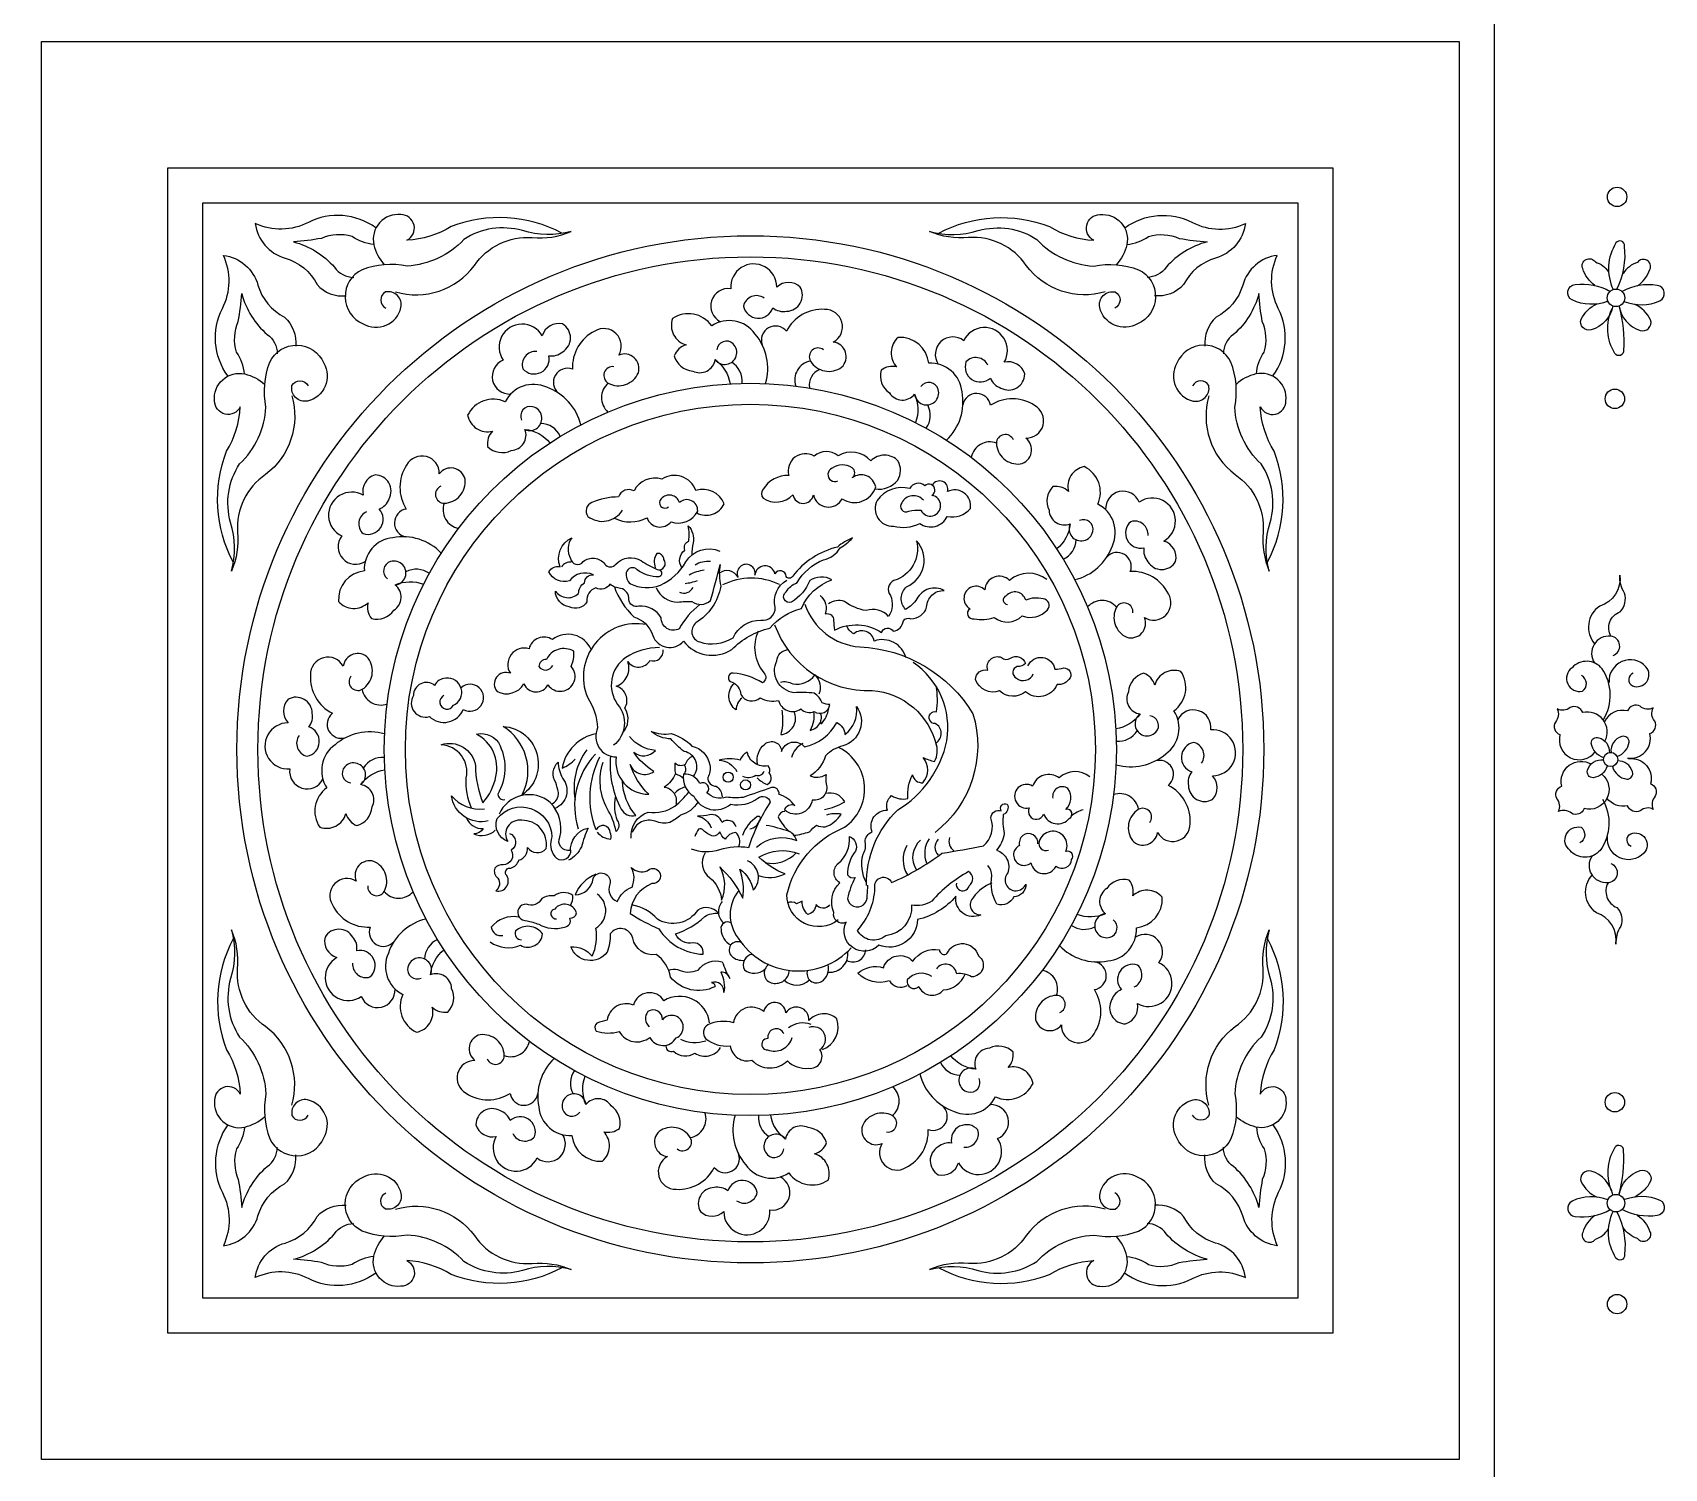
# Model space of a CAD drawing. Extents: x -66030 to 95157, y -13132 to 45879.
# Drawn here: x -37700 to -36538, y 6410 to 7433 of the extents above; entities that cross this region are included whole.
import ezdxf

# ---------------------------------------------------------------- set-up
doc = ezdxf.new("R2010")
doc.units = 0
doc.header["$LTSCALE"] = 100
doc.header["$MEASUREMENT"] = 0
doc.layers.add('4', color=121, linetype='CONTINUOUS')
doc.layers.add('TEXT', color=105, linetype='CONTINUOUS')

msp = doc.modelspace()

# ---------------------------------------------------------------- linework, layer by layer
at = {"layer": '4'}
for points in [[(-37693.7, 7426.4), (-36683.7, 7426.4), (-36683.7, 6416.4), (-37693.7, 6416.4)], [(-37578.7, 7311.4), (-36798.7, 7311.4), (-36798.7, 6531.4), (-37578.7, 6531.4)]]:
    msp.add_lwpolyline(points, close=True, dxfattribs=at)
for points in [[(-37455.5, 7293.7, 0.2816), (-37503.6, 7297.5, -0.230487), (-37541.4, 7296.8, 0.300163), (-37520.2, 7272.2, -0.208311), (-37497.4, 7253.3, 0.241496), (-37476.6, 7245.3)], [(-37322.9, 7289.9, 0.217371), (-37401.9, 7294.6, -0.126728), (-37433.4, 7284.8, 0.790069), (-37437.7, 7303.1, 0.515031), (-37456.9, 7281.6, 0.126863), (-37449.5, 7267.4)], [(-37054.5, 7289.9, -0.217371), (-36975.5, 7294.6, 0.126728), (-36944, 7284.8, -0.790069), (-36939.7, 7303.1, -0.515031), (-36920.5, 7281.6, -0.126863), (-36928, 7267.4)], [(-36922, 7293.7, -0.2816), (-36873.8, 7297.5, 0.230487), (-36836, 7296.8, -0.300163), (-36857.2, 7272.2, 0.208311), (-36880, 7253.3, -0.241496), (-36900.8, 7245.3)], [(-37441.4, 7248.1, 0.312979), (-37385.3, 7266.8, -0.267574), (-37344.2, 7286.7, 0.125641), (-37316.4, 7291.1, -0.147433), (-37351.1, 7291.7, 0.217927), (-37392.8, 7285.4, -0.192444), (-37433.3, 7266.5, 0.141344), (-37465.3, 7263.8, 0.645858), (-37464.6, 7225.3, 0.507725), (-37437.6, 7237, 0.534942), (-37448.6, 7248, 0.617737), (-37448.4, 7236.5)], [(-36936, 7248.1, -0.312979), (-36992.1, 7266.8, 0.267574), (-37033.3, 7286.7, -0.125641), (-37061, 7291.1, 0.147433), (-37026.3, 7291.7, -0.217927), (-36984.6, 7285.4, 0.192444), (-36944.1, 7266.5, -0.141344), (-36912.1, 7263.8, -0.645858), (-36912.8, 7225.3, -0.507725), (-36939.8, 7237, -0.534942), (-36928.8, 7248, -0.617737), (-36929, 7236.5)], [(-37456.9, 7281.9, -0.138674), (-37472.5, 7287.5, 0.176221), (-37494.3, 7286.2, -0.027863), (-37514.1, 7283.7, -0.150372), (-37485, 7265.6, 0.241062), (-37471.3, 7258.4)], [(-36920.5, 7281.9, 0.138674), (-36905, 7287.5, -0.176221), (-36883.1, 7286.2, 0.027863), (-36863.3, 7283.7, 0.150372), (-36892.4, 7265.6, -0.241062), (-36906.1, 7258.4)], [(-36571.3, 7250, 0.146561), (-36565.9, 7280.6, 0.800705), (-36572, 7282.9, 0.258703), (-36574, 7249.7)], [(-37561, 7188.2, -0.2816), (-37564.8, 7236.3, 0.230487), (-37564.1, 7274.1, -0.300163), (-37539.5, 7252.9, 0.208311), (-37520.6, 7230.1, -0.241496), (-37512.6, 7209.3)], [(-37178.9, 7243.7, 0.532457), (-37193.6, 7238, 0.774806), (-37172.7, 7236.8, 0.223708), (-37162.9, 7234.3, 0.568055), (-37153.1, 7251.5, 0.394939), (-37169.9, 7251.5, 1.044628), (-37202.6, 7250.3, 0.848094), (-37210, 7226.8)], [(-36816.4, 7188.2, 0.2816), (-36812.6, 7236.3, -0.230487), (-36813.3, 7274.1, 0.300163), (-36837.9, 7252.9, -0.208311), (-36856.8, 7230.1, 0.241496), (-36864.8, 7209.3)], [(-36587, 7252.7, -0.164136), (-36595.7, 7264.7, -0.903948), (-36586.7, 7269.4, -0.161782), (-36577.3, 7262.3, -0.161782)], [(-36556.8, 7252.3, 0.164136), (-36547.8, 7264.1, 0.903948), (-36556.6, 7269.1, 0.179229), (-36566.9, 7261.1)], [(-37549.2, 7189.6, 0.138674), (-37554.8, 7205.2, -0.176221), (-37553.5, 7227, 0.027863), (-37551, 7246.8, 0.150372), (-37532.9, 7217.7, -0.241062), (-37525.7, 7204)], [(-36828.2, 7189.6, -0.138674), (-36822.6, 7205.2, 0.176221), (-36824, 7227, -0.027863), (-36826.4, 7246.8, -0.150372), (-36844.5, 7217.7, 0.241062), (-36851.7, 7204)], [(-36577.7, 7241.4, -0.203229), (-36603.3, 7242.3, -0.731757), (-36601.1, 7253.3, -0.164865), (-36576.1, 7248.4, -0.164865)], [(-36566.3, 7241.3, 0.203229), (-36540.7, 7241.7, 0.731757), (-36542.6, 7252.7, 0.164865), (-36567.7, 7248.3, 0.164865)], [(-37177.8, 7182.8, 0.254966), (-37185.4, 7218.1, 0.405254), (-37216.2, 7223.9, 0.408906), (-37244.2, 7229, 0.432746), (-37234.4, 7210.3, 0.23605), (-37243, 7202.6, 0.318771), (-37229.8, 7191.7, 0.514316), (-37213.8, 7199.9, -0.201417), (-37203.2, 7182.7, -0.201417)], [(-37136.6, 7206.8, 0.820492), (-37145.9, 7198.7, 0.432578), (-37123.7, 7194.4, 0.638754), (-37129.6, 7212.3, 0.788079), (-37135.8, 7235.6, 0.297106), (-37163, 7220, 0.84239), (-37180.3, 7210.4)], [(-36574.3, 7238.1, -0.287238), (-36589.7, 7221, -0.599034), (-36596.9, 7228.6, -0.173595), (-36585.4, 7239.5, -0.173595)], [(-36569.8, 7237.1, -0.092043), (-36566.7, 7206.4, -0.800705), (-36572.8, 7204.2, -0.247831), (-36574.8, 7236.2, -0.247831)], [(-36569.7, 7238, 0.287238), (-36554.8, 7220.6, 0.599034), (-36547.3, 7228.1, 0.173595), (-36558.6, 7239.2, 0.173595)], [(-37340.9, 7205.6, 0.532457), (-37350.8, 7193.3, 0.774806), (-37332.2, 7202.6, 0.223708), (-37322.4, 7205.4, 0.568055), (-37322.5, 7225.2, 0.394939), (-37337, 7216.8, 1.044628), (-37364.8, 7199.4, 0.848094), (-37359.4, 7175.3)], [(-37285.9, 7194.8, 0.820492), (-37289.9, 7183, 0.432578), (-37268.5, 7190.4, 0.638754), (-37282.5, 7203, 0.788079), (-37299.6, 7220.1, 0.297106), (-37315.4, 7193, 0.84239), (-37325.5, 7176)], [(-37019.4, 7195.8, 0.532457), (-37035.1, 7198.2, 0.774806), (-37017.6, 7186.7, 0.223708), (-37010.3, 7179.6, 0.568055), (-36993.2, 7189.6, 0.394939), (-37007.8, 7198, 1.044628), (-37036.7, 7213.3, 0.848094), (-37054.9, 7196.6)], [(-37515.4, 7174.1, -0.312979), (-37534.1, 7118, 0.267574), (-37554, 7076.9, -0.125641), (-37558.4, 7049.2, 0.147433), (-37559, 7083.8, -0.217927), (-37552.6, 7125.5, 0.192444), (-37533.8, 7166, -0.141344), (-37531.1, 7198, -0.645858), (-37492.6, 7197.3, -0.507725), (-37504.2, 7170.3, -0.534942), (-37515.3, 7181.3, -0.617737), (-37503.8, 7181.1)], [(-37213.8, 7199.9, 1.094932), (-37201, 7211.1, 0.619492), (-37212.7, 7206.8)], [(-37048.9, 7142.5, 0.254966), (-37037.9, 7176.8, 0.405254), (-37061.6, 7197.2, 0.408906), (-37083.4, 7215.6, 0.432746), (-37084.3, 7194.6, 0.23605), (-37095.6, 7192.2, 0.318771), (-37089.6, 7176.1, 0.514316), (-37071.7, 7175.2, -0.201417), (-37071.1, 7155, -0.201417)], [(-36862, 7174.1, 0.312979), (-36843.3, 7118, -0.267574), (-36823.4, 7076.9, 0.125641), (-36819, 7049.2, -0.147433), (-36818.4, 7083.8, 0.217927), (-36824.8, 7125.5, -0.192444), (-36843.6, 7166, 0.141344), (-36846.3, 7198, 0.645858), (-36884.8, 7197.3, 0.507725), (-36873.2, 7170.3, 0.534942), (-36862.1, 7181.3, 0.617737), (-36873.6, 7181.1)], [(-37557.2, 7055.7, -0.217371), (-37561.9, 7134.6, 0.126728), (-37552.1, 7166.1, -0.790069), (-37570.4, 7170.4, -0.515031), (-37548.9, 7189.6, -0.126863), (-37534.7, 7182.2)], [(-36820.3, 7055.7, 0.217371), (-36815.5, 7134.6, -0.126728), (-36825.4, 7166.1, 0.790069), (-36807.1, 7170.4, 0.515031), (-36828.6, 7189.6, 0.126863), (-36842.7, 7182.2)], [(-37309.5, 7153.4, 0.254966), (-37333.8, 7180.1, 0.405254), (-37363.3, 7169.8, 0.408906), (-37390.1, 7160.2, 0.432746), (-37372.4, 7148.9, 0.23605), (-37375.9, 7137.9, 0.318771), (-37359, 7135.1, 0.514316), (-37349.3, 7150.1, -0.201417), (-37331.5, 7140.5, -0.201417)], [(-37071.7, 7175.2, 1.094932), (-37054.9, 7178.6, 0.619492), (-37067.2, 7180.7)], [(-37001.3, 7142.6, 0.820492), (-37013.4, 7140.2, 0.432578), (-36996.4, 7125.5, 0.638754), (-36992.5, 7143.9, 0.788079), (-36986.2, 7167.2, 0.297106), (-37017.6, 7167.3, 0.84239), (-37037.3, 7167.6)], [(-37349.3, 7150.1, 1.094932), (-37343.8, 7166.3, 0.619492), (-37351.8, 7156.7)], [(-37409.1, 7109.7, 0.820492), (-37406.7, 7097.5, 0.432578), (-37391.9, 7114.6, 0.638754), (-37410.3, 7118.5, 0.788079), (-37433.6, 7124.7, 0.297106), (-37433.8, 7093.4, 0.84239), (-37434.1, 7073.6)], [(-37099.9, 7107.7, 0.259866), (-37083.7, 7114, 0.253214), (-37083.3, 7127.6, 0.417466), (-37102.9, 7127.7, 0.360315), (-37126.2, 7131.4, 0.366697), (-37143.3, 7131.1, 0.675024), (-37161.3, 7117.3, 0.268277), (-37179.6, 7107.5, 0.376179), (-37179.6, 7101.1, 0.359365), (-37158.4, 7103.5, 0.822995), (-37143.8, 7103.4, 0.699411), (-37123.3, 7100.7, 0.502879), (-37099.4, 7109.1, 0.561763), (-37116.2, 7115.6, 0.537625), (-37116.2, 7122.8, 0.304267), (-37130.4, 7122.5, 1.033996), (-37126.3, 7113.5)], [(-37462.2, 7091.5, 0.532457), (-37464.6, 7075.9, 0.774806), (-37453.1, 7093.4, 0.223708), (-37446.1, 7100.6, 0.568055), (-37456.1, 7117.7, 0.394939), (-37464.5, 7103.2, 1.044628), (-37479.8, 7074.2, 0.848094), (-37463.1, 7056.1)], [(-37226.9, 7090.7, 0.43647), (-37207.3, 7097.2, 0.400472), (-37227.6, 7106.5, 0.492811), (-37251.8, 7114.6, 0.375519), (-37271.5, 7106.3, 0.454577), (-37282.7, 7102.1, 0.089244), (-37301.6, 7098.1, 0.497231), (-37304.5, 7088.2, 0.446743), (-37279.8, 7092.6)], [(-36957.6, 7043.1, 0.254966), (-36930.8, 7067.3, 0.405254), (-36941.2, 7096.9, 0.408906), (-36950.8, 7123.6, 0.432746), (-36962.1, 7105.9, 0.23605), (-36973.1, 7109.4, 0.318771), (-36975.9, 7092.5, 0.514316), (-36960.9, 7082.8, -0.201417), (-36970.4, 7065, -0.201417)], [(-37285.5, 7086.8, 0.234109), (-37262.4, 7087.1, 0.587348), (-37245.2, 7084.4, 0.390471), (-37226.2, 7092, 0.659081), (-37239.2, 7098.1, 0.580078), (-37252.2, 7100.7, 0.984984), (-37247, 7095)], [(-37065.4, 7099.6, 0.523497), (-37080.9, 7097.9, 0.824692), (-37075.9, 7091.9, -0.080389), (-37067.2, 7092.5, 1.623882), (-37059.3, 7103.1, 1.110951), (-37064.4, 7110, 0.495625), (-37075.2, 7108, 0.311678), (-37098.3, 7099.5, 0.58941), (-37086.7, 7081.3, 0.188844), (-37068, 7083.1, 0.462369), (-37048.4, 7088.1, 0.277947), (-37031.9, 7093.8, 0.614188), (-37048.2, 7105.8, 0.892032), (-37059.1, 7110.4)], [(-36905.4, 7074.5, 0.532457), (-36917.7, 7084.4, 0.774806), (-36908.3, 7065.7, 0.223708), (-36905.5, 7055.9, 0.568055), (-36885.7, 7056, 0.394939), (-36894.1, 7070.6, 1.044628), (-36911.6, 7098.3, 0.848094), (-36935.6, 7092.9)], [(-37237.4, 7051.5, -0.40457), (-37235.4, 7064.2, -0.397775), (-37232.6, 7070.6, 0.082518), (-37232.9, 7081.4, -0.241734), (-37229.5, 7069.4, 0.030535), (-37230.4, 7060.6, 0.030535)], [(-36960.9, 7082.8, 1.094932), (-36944.7, 7077.3, 0.619492), (-36954.2, 7085.3)], [(-37408.9, 7062, 0.254966), (-37443.3, 7073, 0.405254), (-37463.7, 7049.3, 0.408906), (-37482.1, 7027.6, 0.432746), (-37461.1, 7026.7, 0.23605), (-37458.6, 7015.4, 0.318771), (-37442.6, 7021.4, 0.514316), (-37441.7, 7039.3, -0.201417), (-37421.5, 7039.9, -0.201417)], [(-37224.7, 7025.4, 0.101904), (-37239.4, 7008.1, -0.580027), (-37252.2, 7016, 0.279744), (-37268.1, 7024.2, -0.486729), (-37275.2, 7029, 0.364493), (-37281.1, 7036.9, -0.158015), (-37288.7, 7039.9, -0.397108), (-37298.7, 7037.2, 0.386295), (-37305.1, 7027.3, -0.404897), (-37317.7, 7023.8, -0.379987), (-37327.6, 7035, 0.458412), (-37311.1, 7033.2, -0.249355), (-37306.9, 7040.9, -0.409728), (-37300.5, 7046.6, 0.346312), (-37317.6, 7042.3, -0.36486), (-37332.3, 7048.6, -0.366963), (-37324.3, 7052.2, -0.384205), (-37315.9, 7073, 0.292914), (-37316.8, 7058.1, 0.663215), (-37307.8, 7056, -0.428567), (-37292.4, 7054.2, 0.511958), (-37284.5, 7054.2, -0.3565), (-37266.3, 7056.5, 0.040571), (-37255.1, 7050.3, 0.722329), (-37250.3, 7057.5, 0.44531), (-37255.4, 7061.8, 0.241354), (-37256.4, 7051.6)], [(-37285.6, 7037.9, 0.120913), (-37271.6, 7016.6, -0.24829), (-37258.2, 7003.3, 0.575334), (-37236.3, 6999.2, 0.387404), (-37202, 6993.3, -0.137851), (-37174.8, 7008.6, -0.152983), (-37152.3, 7022.6, -0.209245), (-37130.7, 7043, 0.283735), (-37146.4, 7042.4, -0.167417), (-37159.5, 7027.1, -0.883735), (-37163.2, 7034.4, -0.156175), (-37155.4, 7041, -0.162509), (-37136.5, 7057.3, 0.224772), (-37124.8, 7065.8, 0.079403), (-37116, 7072.8, 0.094403), (-37126.6, 7066.3, 0.170121), (-37158.5, 7045.7, -0.610993), (-37163.2, 7045.3, 0.758733), (-37171.2, 7047.3, 0.86159), (-37185.5, 7046.2, 1.425918), (-37197.4, 7044.8, 0.448383), (-37210.8, 7047.8)], [(-37139, 7031.8, -0.311105), (-37135.3, 7018.7, -0.527987), (-37129.4, 7014.1, 0.034762), (-37128.7, 7007.2, -0.269251), (-37095.2, 7005.5, -0.670861), (-37087, 7006.3, 0.350189), (-37079.7, 7013.8, -0.377017), (-37074.4, 7015.3, 0.34215), (-37063.1, 7023.5, -0.417821), (-37050.7, 7035.4, 0.424472), (-37070, 7029.4, -0.123792), (-37078.1, 7021.9, -0.419652), (-37077.4, 7038.1, 0.524577), (-37070.3, 7070.8, -0.401244), (-37086.4, 7042.5, 0.487101), (-37088.9, 7031.9, -0.245952), (-37090.2, 7016.9, 0.308544), (-37106.2, 7021.1, -0.122896), (-37121.7, 7027.6, 0.23351), (-37133.1, 7025.9, 0.23351)], [(-37253.9, 7050.1, -0.788784), (-37253.9, 7045, -0.167723), (-37269.3, 7050.2, 0.573226), (-37277.2, 7048.1, 0.242659), (-37274.2, 7040.1, 0.189895), (-37252.8, 7039.1, 0.148225), (-37234.6, 7055.7, -0.37959), (-37210.5, 7063.4)], [(-36916.2, 7019.4, 0.820492), (-36927.9, 7023.4, 0.432578), (-36920.5, 7002.1, 0.638754), (-36908, 7016.1, 0.788079), (-36890.9, 7033.1, 0.297106), (-36918, 7048.9, 0.84239), (-36934.9, 7059)], [(-37441.7, 7039.3, 1.094932), (-37445, 7056, 0.619492), (-37447.2, 7043.8)], [(-37255.9, 7037.3, 0.295835), (-37240.3, 7027.1, -0.051534), (-37230.4, 7027.5, 0.351711), (-37217, 7028.2, 0.004497), (-37210.2, 7054, 0.107985), (-37209.7, 7038.4, -0.211341), (-37227.5, 7012.3, 0.608184), (-37224.8, 6998.7, 0.215898), (-37201, 7001.6, -0.30337), (-37181.2, 7014.3, 0.474506), (-37171, 7023.4, -0.331922), (-37162.8, 7042.7)], [(-36977.4, 7043.1, 0.361508), (-37004, 7042.6, 0.646929), (-37021.7, 7035.8, 1.155035), (-37032.2, 7022.4, 0.869188), (-37029.2, 7015.3, 0.131967), (-37015, 7016.2, 0.385601), (-36995, 7017.3, 0.31216), (-36977.1, 7021.6, 0.637754), (-36980.2, 7029.4, 0.167193), (-36992.5, 7028.5, 0.606267), (-37006.4, 7031.5, 0.860009), (-37005.5, 7025.5)], [(-36575.7, 7002.8, -0.45279), (-36569.1, 7020.2, 0.271245), (-36565.9, 7033.5, -0.158832), (-36569.2, 7046.3, -0.359028), (-36583.6, 7024.2, 0.453133), (-36587.2, 6997.5, 0.453133)], [(-37149.8, 7025.6, 0.30188), (-37110.7, 6995.2, -0.249604), (-37030.1, 6947.6, -0.310971), (-37057.1, 6863.1)], [(-37262.8, 7011.1, 0.594455), (-37304.8, 6959.3, -0.133706), (-37297.5, 6937.6, 0.549624), (-37284.2, 6916.9, 0.464731), (-37261.1, 6890.3, -0.125888), (-37274.3, 6911.4, 0.495299), (-37257.4, 6906.5, -0.105585), (-37271.8, 6920.2, 0.40181), (-37256.3, 6921.4, -0.200617), (-37274.8, 6931.3)], [(-37171.4, 7011, 0.328059), (-37101.9, 6964.2, -0.328893), (-37056.2, 6924.9)], [(-37077.8, 6987.4, 0.436412), (-37100.4, 6999.4, 0.569956), (-37115, 7004.6, -0.203762), (-37120, 7010.4)], [(-37302.2, 6993.3, 0.49458), (-37329.6, 7000.4, 0.517308), (-37346.4, 6993.9, 0.694535), (-37359.7, 6976.4, 0.794663), (-37369.1, 6963.4, 0.389289), (-37350, 6968.8, 0.630028), (-37332.9, 6968.2, 1.077425), (-37316.4, 6981.3, 0.130653), (-37314.5, 6992.1, 0.43377), (-37334, 6986.3, 0.40962), (-37339.4, 6981.2, 0.575652), (-37329.5, 6982)], [(-37183.2, 7006.5, 0.285424), (-37179, 6976.7, -0.504316), (-37180.1, 6969.6, 0.12086), (-37200.9, 6976.6, 0.952171), (-37201.6, 6970.1, -0.26527), (-37195.4, 6961.2, 0.472697), (-37181.8, 6958.9, 0.193992), (-37168.6, 6957.1, 0.533405), (-37152.7, 6951, 0.298082), (-37143.2, 6949.2, 0.563616), (-37132, 6954.2, -0.085189), (-37137.5, 6955.3, 0.159139), (-37143.2, 6962.3, 0.038093), (-37157.7, 6962.6, -0.514499), (-37169.9, 6985.2, -0.356031), (-37162, 6993.3)], [(-36574.1, 6989.1, 0.804092), (-36575.7, 7002.8, 0.636197), (-36587.3, 6983.8, 0.636197)], [(-37473.3, 6974.4, 0.820492), (-37465.2, 6965, 0.432578), (-37460.9, 6987.2, 0.638754), (-37478.7, 6981.4, 0.788079), (-37502.1, 6975.1, 0.297106), (-37486.5, 6947.9, 0.84239), (-37476.9, 6930.7)], [(-37253.4, 6994.7, 0.147499), (-37277.4, 6987.6, 0.422345), (-37283.3, 6954.2, -0.427571), (-37286.2, 6925.1)], [(-37279.8, 6933.7, 0.342596), (-37278.1, 6951.6, 0.484394), (-37284.2, 6967.3, 0.42421), (-37276.1, 6984.8, 0.54873), (-37260.2, 6985.6, 0.57231), (-37250.9, 6993.2, 0.57231)], [(-36990.9, 6981.8, -0.746472), (-36971.8, 6979.3, 0.040223), (-36965.4, 6980.2, -0.592837), (-36960.9, 6973.1, -0.290964), (-36970.2, 6968.4, -0.510775), (-36992.7, 6963.2, -0.379539), (-37011.1, 6963.8, -0.408035), (-37028.3, 6971.9, -0.494076), (-37019.6, 6978.6, -0.641752), (-37009.8, 6987.7, 0.350211), (-37003.3, 6987.2, -0.501947), (-36992.7, 6983.3, -0.213532), (-36998.5, 6981.2, 0.710657), (-36999.1, 6973, 0.520603), (-36987.2, 6976, 0.520603)], [(-37167.3, 6970.1, -0.195876), (-37158.5, 6968.9, 0.290462), (-37142.8, 6975.2, -0.32009), (-37139.9, 6961.6)], [(-37105.9, 6825.3, -0.21038), (-37083.7, 6879.1, 0.207953), (-37048.7, 6928.4, 0.289099), (-37072.6, 6984.2, 0.289099)], [(-36928.1, 6911.3, 0.254966), (-36892.8, 6919, 0.405254), (-36887, 6949.7, 0.408906), (-36882, 6977.7, 0.432746), (-36900.6, 6968, 0.23605), (-36908.4, 6976.5, 0.318771), (-36919.3, 6963.3, 0.514316), (-36911.1, 6947.4, -0.201417), (-36928.3, 6936.8, -0.201417)], [(-36581, 6943.4, 0.294866), (-36581.9, 6979.7, 0.458135), (-36603.3, 6980.4, 0.810689), (-36595.8, 6963.6, 0.54116), (-36596.5, 6974.8)], [(-36559.7, 6976.5, 0.642182), (-36560.3, 6967.5, 0.803522), (-36550.7, 6981.1, 0.710529), (-36576.9, 6969.8, 0.710529)], [(-37407, 6960.6, 1.387918), (-37400.3, 6953.6, 0.86123), (-37405.7, 6972.9, 0.280272), (-37413.7, 6967.8, 0.637539), (-37428.7, 6960.6, 0.693016), (-37417.4, 6945.6, 0.530249), (-37393.2, 6950.7, 1.972838), (-37394.8, 6966.1)], [(-37194.8, 6958.8, 0.22442), (-37198.8, 6950.3, -0.477162), (-37200.1, 6969.3, -0.477162)], [(-37105.9, 6827.1, -0.192318), (-37108.4, 6847.6, 0.222122), (-37107, 6856.3, -0.304535), (-37101.9, 6863.5, -0.539596), (-37091.1, 6878.9, -0.309164), (-37088.1, 6889.3, 0.199759), (-37076.4, 6887.2, -0.145483), (-37073.2, 6904.2, 0.395153), (-37065.8, 6898.5, 0.377381), (-37065.7, 6916.4, 0.034945), (-37057.5, 6913.5, 0.222541), (-37056.6, 6926.8, 0.594012), (-37057, 6940.6, -1.141334), (-37056, 6949, 0.077383), (-37056.3, 6967.2, 0.077383)], [(-37510.2, 6932.1, 0.532457), (-37504.5, 6917.3, 0.774806), (-37503.3, 6938.2, 0.223708), (-37500.8, 6948, 0.568055), (-37518, 6957.9, 0.394939), (-37518, 6941.1, 1.044628), (-37516.8, 6908.3, 0.848094), (-37493.2, 6900.9)], [(-37183.5, 6911.8, -0.285424), (-37178.5, 6925.9, -0.653224), (-37166.5, 6920.6, -0.597864), (-37150.1, 6924.1, 0.23017), (-37127.2, 6941.4, -0.276254), (-37121.3, 6932.8, 0.2738), (-37113, 6952.7, -0.515887), (-37122.7, 6924.7, 0.140579), (-37135.1, 6917.7, -0.189557), (-37146.2, 6903.3, 0.24785), (-37134.8, 6904.3, 0.061763), (-37134.7, 6897.7, -0.567714), (-37144.6, 6886.1, -0.578197), (-37164.2, 6878.9, -0.515164), (-37157, 6882.2, 0.140824), (-37168.3, 6890.3, 0.531406), (-37173.6, 6895, -0.000245), (-37193.9, 6888, -0.057035), (-37205.8, 6888.2, -0.282317), (-37219.6, 6891.2, 0.892146), (-37224.7, 6897.9, 0.315756), (-37236.3, 6904.5, 0.312866), (-37229, 6888.8, 0.493069), (-37202.6, 6883.2, 0.207678), (-37183.3, 6887.4, -0.563077), (-37174.5, 6884.7, 0.061583), (-37190.1, 6852.1, 0.117648), (-37210.6, 6850.7, -0.181363), (-37230.6, 6851.2)], [(-36579.9, 6928, 0.646387), (-36595.7, 6948.4, 0.45718), (-36604.6, 6952, -0.30571), (-36613.9, 6951, -0.30571), (-36615.2, 6941.7, 0.45718), (-36611.9, 6932.7, 0.827549), (-36586.9, 6920.5)], [(-36563.7, 6916, 0.533974), (-36547.9, 6933.5, 0.45718), (-36544.4, 6942.4, -0.30571), (-36545.5, 6951.7, -0.30571), (-36554.8, 6952.9, 0.45718), (-36563.8, 6949.6, 0.362121), (-36580.2, 6941.9, 0.362121)], [(-37166.2, 6950.1, -0.035577), (-37165.9, 6939.3, -0.064391), (-37167.1, 6932.7, 0.512538), (-37157.5, 6949.2, 0.512538)], [(-37143.6, 6949.1, -0.148437), (-37146, 6935.7, 0.213832), (-37138.9, 6941.5, 0.213832)], [(-37139, 6947.9, -0.199377), (-37138.5, 6943.3, 0.132278), (-37138.4, 6940.3, 0.161393), (-37132.9, 6951.4, 0.161393)], [(-36911.1, 6947.4, 1.094932), (-36899.8, 6934.5, 0.619492), (-36904.1, 6946.2)], [(-36867.2, 6912.4, 0.532457), (-36872.9, 6927.1, 0.774806), (-36874.2, 6906.3, 0.223708), (-36876.6, 6896.4, 0.568055), (-36859.4, 6886.6, 0.394939), (-36859.4, 6903.4, 1.044628), (-36860.7, 6936.1, 0.848094), (-36884.2, 6943.5)], [(-37449.3, 6933.2, 0.254966), (-37484.6, 6925.5, 0.405254), (-37490.4, 6894.8, 0.408906), (-37495.5, 6866.8, 0.432746), (-37476.8, 6876.5, 0.23605), (-37469, 6867.9, 0.318771), (-37458.2, 6881.2, 0.514316), (-37466.3, 6897.1, -0.201417), (-37449.1, 6907.7, -0.201417)], [(-37387.4, 6880.4, -0.121772), (-37391.1, 6902, 0.458862), (-37408.9, 6925.5, -0.465336), (-37384.6, 6910.8, 0.090794), (-37379.2, 6884.1, 0.127975), (-37370, 6902.9, 0.33993), (-37383.8, 6933.1, -0.36411), (-37367, 6924.7, -0.239543), (-37368.6, 6890.3, 0.432247), (-37363.7, 6886.4, 0.432247)], [(-37298.7, 6933.4, 0.306875), (-37322.8, 6908.9, 0.105099), (-37313.4, 6915.3)], [(-37229.3, 6903, 0.578065), (-37235.9, 6920.7, -0.040811), (-37245.4, 6929.7, -0.172994), (-37259.3, 6935, 0.135259), (-37245, 6933.5, -0.121639), (-37230.3, 6924.6, -0.301396), (-37217.6, 6911.2, -0.176889), (-37219.1, 6902.1, 0.423696), (-37213, 6896, -0.241384), (-37208.8, 6888.5)], [(-36580.6, 6916.3, -0.300325), (-36589.6, 6926.7, -0.533403), (-36584.2, 6930.5, -0.352665), (-36576.7, 6919.9, -0.352665)], [(-36571, 6917.3, 0.28385), (-36562.6, 6927.4, 0.533403), (-36567.9, 6931.3, 0.373139), (-36575.5, 6920, 0.3606)], [(-37288.4, 6917.5, 0.145902), (-37280.7, 6879.7, 0.372985), (-37270.4, 6875.2, -0.164568), (-37279.9, 6899.6)], [(-37229.7, 6917.4, 0.229504), (-37235.1, 6911.4, -0.334277), (-37242.4, 6912.3, 0.094909), (-37242.1, 6905.1, -0.161554), (-37250.1, 6895.4, -0.445442), (-37241.8, 6883.2)], [(-37183.9, 6902, 0.120035), (-37176.8, 6897.3, 0.562582), (-37175.4, 6905.4, 0.38883), (-37176.1, 6910.5, -0.415076), (-37190.9, 6920.3, 0.198855), (-37196, 6914.5, 0.131553), (-37210.9, 6914.6, -0.249741), (-37198.3, 6906.4)], [(-37126.2, 6800.8, -0.630733), (-37162.7, 6818.7, -0.244225), (-37121.7, 6866.7, 0.573457), (-37125.5, 6923.4, 0.659796)], [(-37466.3, 6897.1, 1.094932), (-37477.6, 6909.9, 0.619492), (-37473.3, 6898.3)], [(-37330.3, 6883.2, 0.320146), (-37325.5, 6891.6, 0.050643), (-37327.4, 6898.6, -0.355119), (-37325.7, 6913.1, 0.101017), (-37322.5, 6901.7, -0.504953), (-37327.9, 6880.1, -0.504953)], [(-37297.8, 6863.2, 0.205089), (-37288.2, 6858.3, 0.183287), (-37288.5, 6863, 0.796064), (-37298.6, 6864.8, -0.210454), (-37295.9, 6916.9)], [(-37284.9, 6888.1, 0.155922), (-37283.5, 6871.6, -0.397215), (-37284.4, 6863.7, 0.096974), (-37290.8, 6880.2, -0.20602), (-37293.6, 6913)], [(-37194.3, 6903.2, 0.280126), (-37184.9, 6903.8, 0.414885), (-37178.9, 6906.7, 0.414885)], [(-36946.9, 6902.7, 0.374817), (-36968.7, 6901.9, 0.510367), (-36987.6, 6896.1, 1.488356), (-36990, 6880.6, 1.081255), (-36979.8, 6876.1, 0.573238), (-36961.5, 6873, 0.898036), (-36963.9, 6879.5, 0.368202), (-36962.4, 6894.3, 0.691423), (-36973.2, 6887.4)], [(-36904.1, 6870.1, 0.820492), (-36912.3, 6879.4, 0.432578), (-36916.5, 6857.3, 0.638754), (-36898.7, 6863.1, 0.788079), (-36875.4, 6869.3, 0.297106), (-36890.9, 6896.6, 0.84239), (-36900.5, 6913.8)], [(-36582.1, 6904.6, -0.804392), (-36594.7, 6880, -0.45718), (-36603.7, 6876.7, 0.30571), (-36613, 6877.9, 0.30571), (-36614.1, 6887.2, -0.45718), (-36610.6, 6896.1, -0.666811), (-36589.6, 6911.7, -0.620964)], [(-36578.2, 6910.2, -0.28385), (-36588.3, 6902, -0.533403), (-36592.2, 6907.3, -0.373139), (-36580.8, 6914.8, -0.3606)], [(-36562.8, 6915.6, -0.533974), (-36547.4, 6897.8, -0.45718), (-36544.1, 6888.8, 0.30571), (-36545.4, 6879.5, 0.30571), (-36554.7, 6878.5, -0.45718), (-36563.7, 6882.1, -0.302883), (-36578.4, 6887.5, -0.302883)], [(-36574.5, 6910.1, 0.300325), (-36564.2, 6901, 0.533403), (-36560.3, 6906.3, 0.352665), (-36570.8, 6914, 0.352665)], [(-37375.4, 6871.3, -0.449244), (-37401.6, 6889.2, 0.250968), (-37378.2, 6879.8, 0.250968)], [(-37317.1, 6850.3, -0.634563), (-37324.4, 6859.8, 0.264393), (-37331.3, 6884.3, 0.506421), (-37367.7, 6876)], [(-37273.6, 6858.9, -0.353133), (-37261.5, 6877.5, 0.184093), (-37242.4, 6881.8, 0.053231), (-37232.6, 6891.7, 0.053231)], [(-37226.2, 6884.7, -0.213334), (-37238.4, 6875.4, -0.050385), (-37246, 6870.2, -0.160838), (-37256.4, 6871, 0.432071), (-37272.8, 6863, 0.432071)], [(-37135.8, 6879.4, 0.074251), (-37121.5, 6884.8, 0.359364), (-37135.2, 6890.7, 0.359364)], [(-37041.9, 6826.9, 1.003113), (-37032.9, 6825.1, 0.557345), (-37033.2, 6835.2, 0.085222), (-37059.4, 6814.2, -0.1932), (-37073.9, 6811.3, -0.413398), (-37092.3, 6789.5, -0.487325), (-37112.3, 6793.3, 0.169193), (-37099.9, 6823.4, -0.928419), (-37088.1, 6827.3, 0.057059), (-37052.2, 6848.2, 0.002935), (-37022.7, 6853.4, 0.31393), (-37017.3, 6873.4, -0.515933), (-37009.9, 6878.4, -0.770218), (-37005.7, 6883.2, -0.452609), (-37008.5, 6875.9, 0.08333), (-37007.8, 6862.3, -0.148478), (-37013.4, 6850.4, -0.432503), (-37005.3, 6834.3, 1.171264), (-36992.4, 6826.2, -0.415578), (-37001.1, 6817.2, -0.384068), (-37013, 6812, -0.1823), (-37016.6, 6832.3, 0.167992), (-37019.4, 6839.4, 0.167992)], [(-36581.6, 6886.7, -0.294866), (-36583.3, 6850.3, -0.458135), (-36604.7, 6850.2, -0.810689), (-36596.8, 6866.7, -0.54116), (-36597.8, 6855.6)], [(-37390.9, 6873.3, 0.321028), (-37379.1, 6865.8, -0.265015), (-37385.7, 6862, 0.307154), (-37370.4, 6864.7)], [(-37360.3, 6862.4, -0.615281), (-37359, 6850.5, -0.571311), (-37364.9, 6840, 0.259863), (-37370.7, 6837.7, 0.356417), (-37368.5, 6830.5, -0.392162), (-37370.1, 6821.5, 0.751623), (-37363, 6833.2, -0.567339), (-37359.4, 6837.7, 0.252234), (-37353.6, 6843.3, 0.359765), (-37347.4, 6852.4, 0.498231), (-37334.2, 6851.6, 0.476094), (-37351.6, 6871.7, 0.64378), (-37361.5, 6856.6, -0.410945), (-37369.1, 6872.9, -0.702727), (-37330.1, 6859.9, 0.254482), (-37328.1, 6845.9, 0.656084), (-37316.7, 6849, -0.38272), (-37304.2, 6866.2, 0.042919), (-37309.1, 6852.8, -0.179806), (-37318.2, 6843.3)], [(-37198.9, 6867.1, 0.557694), (-37208.9, 6870.1, 0.404208), (-37217.8, 6875.6, -0.044471), (-37226.3, 6874.6, -0.273337), (-37216.7, 6866.4)], [(-37189.1, 6865.7, 0.31404), (-37182.1, 6871.9, 0.975926), (-37183.8, 6874.3, 0.166108), (-37194.3, 6860.8)], [(-37164.2, 6877.9, 0.379068), (-37168.8, 6874.1, 0.11896), (-37160.8, 6863.7, 0.11896)], [(-37157.6, 6861, 0.048857), (-37146.6, 6863.5, -0.032442), (-37141.6, 6868.3, 0.144976), (-37135.3, 6867, 0.16205), (-37124, 6876.1, 0.116454), (-37134.4, 6875.4)], [(-37196.8, 6853.1, 0.301004), (-37199.1, 6863.1, 0.222855), (-37206.7, 6858.2, -0.152088), (-37210.4, 6863.6, -0.222468), (-37215.2, 6860.3, -0.106933), (-37222.2, 6864.5, 0.373349), (-37225.6, 6865.3, 0.099667), (-37228.2, 6860.1)], [(-37184.4, 6852.6, -0.27906), (-37155.6, 6857.4, 0.185774), (-37160.8, 6863.7, 0.034811), (-37177.5, 6868.1, 0.034811)], [(-37016.6, 6826.9, 0.154785), (-37029.7, 6816.9, 0.707369), (-37024.5, 6804.4, -0.60844), (-37042.2, 6817.7, -0.162312), (-37069.6, 6801, -0.522074), (-37097.2, 6782.7, -0.845307), (-37120.5, 6799.1, -0.634765), (-37129.3, 6806, -0.303886), (-37125, 6827.2, -0.511219), (-37126, 6841.1, 0.253182), (-37118.1, 6860.1, -0.437429), (-37113.9, 6849.7, 0.18153), (-37119.4, 6832.8, 0.361599), (-37114, 6830.9, 0.061424), (-37119.6, 6816.1, 1.003079), (-37105.5, 6818.2, 0.018229), (-37104.9, 6825.4)], [(-36983.8, 6854.9, 1.198425), (-36996.9, 6853.8, 1.147432), (-36988.8, 6841.4, 0.717724), (-36970.9, 6839, 0.590157), (-36959.8, 6843.7, 0.749664), (-36964, 6849.5, 1.078987), (-36982.9, 6856.6, 0.66308), (-36976.3, 6850.5, 0.66308)], [(-36561.1, 6853.1, -0.642182), (-36561.4, 6862.1, -0.803522), (-36552.2, 6848.3, -0.710529), (-36578.1, 6860.1, -0.710529)], [(-37220.8, 6848.5, 0.401316), (-37217.6, 6830.8, -0.201448), (-37209.2, 6814.8, 0.240489), (-37210.5, 6838.5, -0.090495), (-37194.1, 6816.3, 0.124636), (-37196.2, 6836.9, -0.196012), (-37186.6, 6821.9, 0.52419), (-37190.8, 6842.9)], [(-37183, 6832.3, 0.1969), (-37163.9, 6833.5, -0.094527), (-37182.7, 6845.4, -0.238801), (-37153.9, 6847.8)], [(-37461.2, 6825.1, 0.820492), (-37449.5, 6821.1, 0.432578), (-37456.9, 6842.4, 0.638754), (-37469.5, 6828.4, 0.788079), (-37486.5, 6811.4, 0.297106), (-37459.5, 6795.6, 0.84239), (-37442.5, 6785.4)], [(-37298.8, 6833.3, 0.201508), (-37313.6, 6818.7, 0.384207), (-37300.7, 6830.3, -0.947209), (-37288.8, 6826.1, 0.404995), (-37283.5, 6813.8, -0.222952), (-37273, 6824.1, 0.239687), (-37273.5, 6838, 0.271044), (-37262.1, 6835.7, -1.640992), (-37258.8, 6826.6, 0.292728), (-37274.4, 6805.4, 0.037488), (-37253.8, 6794.3, 0.246707), (-37222.3, 6776.3, 0.478053), (-37229.4, 6784.4, -0.34598), (-37242.1, 6790.8, 0.113204), (-37221.2, 6803.2, -0.138385), (-37211.4, 6805.6, 0.375397), (-37226.2, 6807.7, -0.403013), (-37254.8, 6801.2, 0.167119), (-37273.1, 6811.4)], [(-36575.7, 6840.9, -0.804092), (-36577.6, 6827.2, -0.636197), (-36588.8, 6846.4, -0.636197)], [(-36968.5, 6782.5, 0.254966), (-36934.1, 6771.5, 0.405254), (-36913.7, 6795.2, 0.408906), (-36895.3, 6816.9, 0.432746), (-36916.3, 6817.8, 0.23605), (-36918.8, 6829.1, 0.318771), (-36934.8, 6823.1, 0.514316), (-36935.7, 6805.2, -0.201417), (-36955.9, 6804.6, -0.201417)], [(-36577.6, 6827.2, 0.45279), (-36571.4, 6809.6, -0.271245), (-36568.5, 6796.3, 0.158832), (-36572.1, 6783.5, 0.359028), (-36585.9, 6805.9, -0.453133), (-36589, 6832.7, -0.453133)], [(-37316.9, 6810.9, 0.166226), (-37315.1, 6818.1, 0.338725), (-37328.5, 6817.8, 0.19467), (-37337.3, 6815.9, -0.417383), (-37348.3, 6812, 1.075626), (-37347.8, 6800.2, -0.031663), (-37339.5, 6797.7, 0.203002), (-37321.2, 6795.6, 0.541793), (-37317.4, 6802, 0.360481), (-37312.5, 6805.8, 0.595519), (-37328.1, 6808.5, 0.975843), (-37326.7, 6801.6, 0.975843)], [(-37246.9, 6764.9, -0.145851), (-37240.5, 6765.4, 0.212887), (-37225.9, 6765, -0.324689), (-37208.7, 6770.9, 0.049566), (-37203.3, 6759.1, 0.35141), (-37209.8, 6763.5, -0.156637), (-37207.5, 6749, 0.539025), (-37216.4, 6756.1, -0.455314), (-37214, 6753.2, -0.35348), (-37245.6, 6760, 0.207013), (-37255.9, 6776.1, -0.408782), (-37272.5, 6787.7, 0.639226), (-37288.5, 6790.9, -0.093402), (-37290.8, 6777.7, -0.597826), (-37316.5, 6781.6, -0.244298), (-37301.5, 6775, 0.164083), (-37298.8, 6794.9, 0.539773), (-37297.8, 6819.2)], [(-37197, 6821.7, 0.347513), (-37197.4, 6787.8, 0.489711), (-37116.8, 6780.8)], [(-37132.2, 6811.4, -0.516007), (-37141.9, 6811.7, -0.334047), (-37147.8, 6804.6, -0.217637), (-37151.7, 6814, 0.048186), (-37155.8, 6812.1, 0.32285), (-37162.5, 6812.7, 0.32285)], [(-37419.9, 6801.4, 0.254966), (-37446.6, 6777.1, 0.405254), (-37436.3, 6747.6, 0.408906), (-37426.6, 6720.8, 0.432746), (-37415.3, 6738.6, 0.23605), (-37404.3, 6735.1, 0.318771), (-37401.5, 6751.9, 0.514316), (-37416.6, 6761.7, -0.201417), (-37407, 6779.5, -0.201417)], [(-37353.9, 6802.8, 0.276245), (-37373.3, 6795.5, 0.428202), (-37365.1, 6789.7)], [(-36935.7, 6805.2, 1.094932), (-36932.4, 6788.4, 0.619492), (-36930.3, 6800.7)], [(-37515.4, 6668.7, 0.312979), (-37534.1, 6724.8, -0.267574), (-37554, 6766, 0.125641), (-37558.4, 6793.7, -0.147433), (-37559, 6759.1, 0.217927), (-37552.6, 6717.3, -0.192444), (-37533.8, 6676.8, 0.141344), (-37531.1, 6644.9, 0.645858), (-37492.6, 6645.5, 0.507725), (-37504.2, 6672.6, 0.534942), (-37515.3, 6661.5, 0.617737), (-37503.8, 6661.7)], [(-37472.1, 6770, 0.532457), (-37459.7, 6760.1, 0.774806), (-37469.1, 6778.8, 0.223708), (-37471.9, 6788.5, 0.568055), (-37491.7, 6788.5, 0.394939), (-37483.3, 6773.9, 1.044628), (-37465.9, 6746.2, 0.848094), (-37441.8, 6751.5)], [(-37374.1, 6785.1, 0.258075), (-37352.4, 6782.7, 0.544186), (-37336.7, 6790.8, 0.441586), (-37356, 6792.9, 0.554268), (-37351.7, 6786.6, 0.554268)], [(-37202.5, 6798.6, 0.641971), (-37209.6, 6793.9, 0.267177), (-37202.6, 6782.9)], [(-36915.2, 6753, 0.532457), (-36912.8, 6768.6, 0.774806), (-36924.3, 6751.1, 0.223708), (-36931.3, 6743.8, 0.568055), (-36921.4, 6726.7, 0.394939), (-36913, 6741.3, 1.044628), (-36897.7, 6770.3, 0.848094), (-36914.3, 6788.4)], [(-36862, 6668.7, -0.312979), (-36843.3, 6724.8, 0.267574), (-36823.4, 6766, -0.125641), (-36819, 6793.7, 0.147433), (-36818.4, 6759.1, -0.217927), (-36824.8, 6717.3, 0.192444), (-36843.6, 6676.8, -0.141344), (-36846.3, 6644.9, -0.645858), (-36884.8, 6645.5, -0.507725), (-36873.2, 6672.6, -0.534942), (-36862.1, 6661.5, -0.617737), (-36873.6, 6661.7)], [(-37557.2, 6787.2, 0.217371), (-37561.9, 6708.2, -0.126728), (-37552.1, 6676.7, 0.790069), (-37570.4, 6672.4, 0.515031), (-37548.9, 6653.2, 0.126863), (-37534.7, 6660.7)], [(-37195.2, 6784.7, 0.84284), (-37202, 6774.9, 0.224012), (-37193.1, 6772)], [(-37089.7, 6757.3, -0.284044), (-37112.1, 6762.8, -0.262094), (-37093.9, 6766.7, -0.574495), (-37072.9, 6771.3, -0.299571), (-37054, 6779.5, 0.650993), (-37048.5, 6777, -0.695938), (-37026.2, 6775.2, -0.731122), (-37031.1, 6760.2, 0.165257), (-37041.7, 6762.4, 0.683232), (-37056.2, 6765.8, 0.683232)], [(-36820.3, 6787.2, -0.217371), (-36815.5, 6708.2, 0.126728), (-36825.4, 6676.7, -0.790069), (-36807.1, 6672.4, -0.515031), (-36828.6, 6653.2, -0.126863), (-36842.7, 6660.7)], [(-37416.6, 6761.7, 1.094932), (-37432.7, 6767.2, 0.619492), (-37423.2, 6759.2)], [(-37187.2, 6776.2, 0.538135), (-37192.8, 6765.2, 0.360153), (-37178.3, 6765.6, 0.360153)], [(-37175.5, 6768.9, 0.68853), (-37172.8, 6755.7, 0.443979), (-37160.8, 6764.8, 0.443979)], [(-37148, 6764.8, 0.70727), (-37138.1, 6756.9, 0.335651), (-37133.3, 6768.9, 0.335651)], [(-36968.3, 6734.8, 0.820492), (-36970.7, 6747, 0.432578), (-36985.5, 6729.9, 0.638754), (-36967.1, 6726, 0.788079), (-36943.8, 6719.7, 0.297106), (-36943.6, 6751.1, 0.84239), (-36943.3, 6770.9)], [(-37059.4, 6760.5, 0.380269), (-37076.9, 6758.1, 0.764921), (-37068.7, 6753.3, 0.559398), (-37051.1, 6750.9, 0.294935), (-37035.7, 6762.1)], [(-37217.7, 6727.5, 0.53979), (-37250.3, 6743.2, 0.656399), (-37272, 6740.1, 0.486414), (-37290.7, 6729.3, 0.019616), (-37298, 6727.3, 0.407063), (-37298.5, 6721.5, 0.143144), (-37282.1, 6721.2, 0.465712), (-37260.4, 6717.1, 0.594576), (-37241.6, 6716.7, 1.299272), (-37251.4, 6729.5, 0.63544), (-37261.7, 6735.5, 0.393201), (-37260.8, 6724.7, 0.393201)], [(-37137.3, 6708.4, 0.399894), (-37127.1, 6730.3, 0.419654), (-37147, 6729.1, 0.784714), (-37163.4, 6734.5, 0.883685), (-37179.2, 6735.5, 0.581717), (-37200.8, 6727.5, 0.18239), (-37219, 6726, 0.472809), (-37220.6, 6716.3, 0.206396), (-37203, 6711.1, 0.461709), (-37187.6, 6700.8, 0.420365), (-37162.3, 6700.4, 0.221266), (-37147.4, 6695.1, 0.662377), (-37139.2, 6708.4, 0.897191), (-37147, 6724.1, 0.897191)], [(-37164.8, 6719.7, 0.886977), (-37176.2, 6716.2, 1.055569), (-37176.4, 6708.1, 0.440103), (-37158.9, 6716.9)], [(-37376.2, 6701.8, 0.820492), (-37364, 6704.2, 0.432578), (-37381.1, 6719, 0.638754), (-37384.9, 6700.6, 0.788079), (-37391.2, 6677.3, 0.297106), (-37359.9, 6677.2, 0.84239), (-37340.1, 6676.9)], [(-37248.9, 6710.9, 0.524275), (-37243.4, 6707.2, 0.341492), (-37228.2, 6705.9, 0.421423), (-37209.9, 6709.8, 0.421423)], [(-37067.9, 6691.1, 0.254966), (-37043.6, 6664.4, 0.405254), (-37014.1, 6674.7, 0.408906), (-36987.3, 6684.3, 0.432746), (-37005.1, 6695.6, 0.23605), (-37001.5, 6706.6, 0.318771), (-37018.4, 6709.4, 0.514316), (-37028.1, 6694.4, -0.201417), (-37045.9, 6704, -0.201417)], [(-37328.5, 6702, 0.254966), (-37339.5, 6667.6, 0.405254), (-37315.8, 6647.2, 0.408906), (-37294.1, 6628.9, 0.432746), (-37293.2, 6649.9, 0.23605), (-37281.9, 6652.3, 0.318771), (-37287.9, 6668.3, 0.514316), (-37305.8, 6669.3, -0.201417), (-37306.3, 6689.5, -0.201417)], [(-37028.1, 6694.4, 1.094932), (-37033.6, 6678.2, 0.619492), (-37025.7, 6687.7)], [(-37305.8, 6669.3, 1.094932), (-37322.5, 6665.9, 0.619492), (-37310.3, 6663.8)], [(-37358, 6648.7, 0.532457), (-37342.4, 6646.3, 0.774806), (-37359.8, 6657.8, 0.223708), (-37367.1, 6664.9, 0.568055), (-37384.2, 6654.9, 0.394939), (-37369.7, 6646.5, 1.044628), (-37340.7, 6631.2, 0.848094), (-37322.5, 6647.9)], [(-37199.6, 6661.6, 0.254966), (-37192, 6626.4, 0.405254), (-37161.3, 6620.5, 0.408906), (-37133.3, 6615.5, 0.432746), (-37143, 6634.1, 0.23605), (-37134.4, 6641.9, 0.318771), (-37147.6, 6652.8, 0.514316), (-37163.6, 6644.6, -0.201417), (-37174.2, 6661.8, -0.201417)], [(-37091.6, 6649.7, 0.820492), (-37087.6, 6661.4, 0.432578), (-37108.9, 6654.1, 0.638754), (-37094.9, 6641.5, 0.788079), (-37077.9, 6624.4, 0.297106), (-37062, 6651.5, 0.84239), (-37051.9, 6668.5)], [(-37036.5, 6638.9, 0.532457), (-37026.6, 6651.2, 0.774806), (-37045.3, 6641.8, 0.223708), (-37055, 6639.1, 0.568055), (-37054.9, 6619.3, 0.394939), (-37040.4, 6627.7, 1.044628), (-37012.6, 6645.1, 0.848094), (-37018, 6669.2)], [(-37561, 6654.7, 0.2816), (-37564.8, 6606.5, -0.230487), (-37564.1, 6568.7, 0.300163), (-37539.5, 6589.9, -0.208311), (-37520.6, 6612.7, 0.241496), (-37512.6, 6633.5)], [(-37549.2, 6653.2, -0.138674), (-37554.8, 6637.7, 0.176221), (-37553.5, 6615.8, -0.027863), (-37551, 6596, -0.150372), (-37532.9, 6625.1, 0.241062), (-37525.7, 6638.8)], [(-37240.8, 6637.6, 0.820492), (-37231.5, 6645.8, 0.432578), (-37253.7, 6650.1, 0.638754), (-37247.8, 6632.2, 0.788079), (-37241.6, 6608.9, 0.297106), (-37214.4, 6624.4, 0.84239), (-37197.1, 6634.1)], [(-36816.4, 6654.7, -0.2816), (-36812.6, 6606.5, 0.230487), (-36813.3, 6568.7, -0.300163), (-36837.9, 6589.9, 0.208311), (-36856.8, 6612.7, -0.241496), (-36864.8, 6633.5)], [(-36828.2, 6653.2, 0.138674), (-36822.6, 6637.7, -0.176221), (-36824, 6615.8, 0.027863), (-36826.4, 6596, 0.150372), (-36844.5, 6625.1, -0.241062), (-36851.7, 6638.8)], [(-37163.6, 6644.6, 1.094932), (-37176.4, 6633.4, 0.619492), (-37164.8, 6637.6)], [(-36569.8, 6605.7, 0.092043), (-36566.7, 6636.4, 0.800705), (-36572.8, 6638.6, 0.247831), (-36574.8, 6606.6, 0.247831)], [(-37441.4, 6594.8, -0.312979), (-37385.3, 6576, 0.267574), (-37344.2, 6556.1, -0.125641), (-37316.4, 6551.7, 0.147433), (-37351.1, 6551.1, -0.217927), (-37392.8, 6557.5, 0.192444), (-37433.3, 6576.3, -0.141344), (-37465.3, 6579.1, -0.645858), (-37464.6, 6617.5, -0.507725), (-37437.6, 6605.9, -0.534942), (-37448.6, 6594.8, -0.617737), (-37448.4, 6606.3)], [(-37198.5, 6600.7, 0.532457), (-37183.8, 6606.5, 0.774806), (-37204.7, 6607.7, 0.223708), (-37214.5, 6610.1, 0.568055), (-37224.3, 6593, 0.394939), (-37207.6, 6593, 1.044628), (-37174.8, 6594.2, 0.848094), (-37167.4, 6617.7)], [(-36936, 6594.8, 0.312979), (-36992.1, 6576, -0.267574), (-37033.3, 6556.1, 0.125641), (-37061, 6551.7, -0.147433), (-37026.3, 6551.1, 0.217927), (-36984.6, 6557.5, -0.192444), (-36944.1, 6576.3, 0.141344), (-36912.1, 6579.1, 0.645858), (-36912.8, 6617.5, 0.507725), (-36939.8, 6605.9, 0.534942), (-36928.8, 6594.8, 0.617737), (-36929, 6606.3)], [(-36574.3, 6604.7, 0.287238), (-36589.7, 6621.8, 0.599034), (-36596.9, 6614.2, 0.173595), (-36585.4, 6603.3, 0.173595)], [(-36569.7, 6604.8, -0.287238), (-36554.8, 6622.2, -0.599034), (-36547.3, 6614.7, -0.173595), (-36558.6, 6603.6, -0.173595)], [(-36577.7, 6601.4, 0.203229), (-36603.3, 6600.5, 0.731757), (-36601.1, 6589.5, 0.164865), (-36576.1, 6594.4, 0.164865)], [(-36566.3, 6601.5, -0.203229), (-36540.7, 6601.2, -0.731757), (-36542.6, 6590.2, -0.164865), (-36567.7, 6594.5, -0.164865)], [(-37455.5, 6549.2, -0.2816), (-37503.6, 6545.3, 0.230487), (-37541.4, 6546, -0.300163), (-37520.2, 6570.6, 0.208311), (-37497.4, 6589.5, -0.241496), (-37476.6, 6597.5)], [(-36922, 6549.2, 0.2816), (-36873.8, 6545.3, -0.230487), (-36836, 6546, 0.300163), (-36857.2, 6570.6, -0.208311), (-36880, 6589.5, 0.241496), (-36900.8, 6597.5)], [(-36571.3, 6592.8, -0.146561), (-36565.9, 6562.2, -0.800705), (-36572, 6559.9, -0.258703), (-36574, 6593.1)], [(-37456.9, 6560.9, 0.138674), (-37472.5, 6555.3, -0.176221), (-37494.3, 6556.7, 0.027863), (-37514.1, 6559.1, 0.150372), (-37485, 6577.2, -0.241062), (-37471.3, 6584.5)], [(-36920.5, 6560.9, -0.138674), (-36905, 6555.3, 0.176221), (-36883.1, 6556.7, -0.027863), (-36863.3, 6559.1, -0.150372), (-36892.4, 6577.2, 0.241062), (-36906.1, 6584.5)], [(-36587, 6590.2, 0.164136), (-36595.7, 6578.2, 0.903948), (-36586.7, 6573.4, 0.161782), (-36577.3, 6580.6, 0.161782)], [(-36556.8, 6590.5, -0.164136), (-36547.8, 6578.7, -0.903948), (-36556.6, 6573.8, -0.179229), (-36566.9, 6581.7)], [(-37322.9, 6553, -0.217371), (-37401.9, 6548.2, 0.126728), (-37433.4, 6558.1, -0.790069), (-37437.7, 6539.8, -0.515031), (-37456.9, 6561.3, -0.126863), (-37449.5, 6575.4)], [(-37054.5, 6553, 0.217371), (-36975.5, 6548.2, -0.126728), (-36944, 6558.1, 0.790069), (-36939.7, 6539.8, 0.515031), (-36920.5, 6561.3, 0.126863), (-36928, 6575.4)]]:
    msp.add_lwpolyline(points, format="xyb", dxfattribs=at)
msp.add_lwpolyline([(-37340.4, 6917.1, -0.305506), (-37351.2, 6889.9, 0.388947), (-37364.9, 6938.6, -0.344627)], format="xyb", close=True, dxfattribs=at)
for centre, radius in [((-36571.2, 7315.7), 6.92), ((-37188.7, 6922.2), 350.8), ((-36572, 7243.8), 6.23), ((-37188.7, 6922.2), 260.8), ((-36572.8, 7171.9), 6.92), ((-37188.7, 6922.2), 245.8), ((-36575.8, 6915), 5.04), ((-37204.5, 6902.4), 3.6), ((-37192.1, 6896.9), 3.6), ((-36572.8, 6670.9), 6.92), ((-36572, 6599), 6.23), ((-36571.2, 6527.1), 6.92)]:
    msp.add_circle(centre, radius, dxfattribs=at)
for centre, radius, start, end in [((-37210.5, 7184.4), 16, 355.0361, 57.8408), ((-37143.5, 7185.4), 13.6, 100.3112, 198.7681), ((-37134.7, 7181.6), 12.1, 111.7128, 189.1991), ((-37281.2, 7172.7), 13.6, 130.3112, 228.7681), ((-37076.5, 7160.1), 16, 325.0361, 27.8408), ((-37338.6, 7138.4), 16, 25.0361, 87.8408), ((-37018, 7127.6), 13.6, 70.3112, 168.7681), ((-37394, 7093), 13.6, 160.3112, 258.7681), ((-36972.6, 7072.1), 16, 295.0361, 357.8408), ((-37426.6, 7034.5), 16, 55.0361, 117.8408), ((-37317.4, 7048.7), 6.85, 80.6818, 148.1625), ((-37218.9, 7022.6), 27.3, 95.5615, 119.4563), ((-37218.8, 7038.3), 17.8, 84.3385, 121.6253), ((-37210.2, 7054), 5.144878968614994e-11, 149.7436, 172.0557), ((-37236.2, 7041), 7.52, 247.0226, 332.7751), ((-37240.4, 7083.8), 43.7, 276.7862, 288.6375), ((-37187.9, 6998.4), 45.8, 64.0606, 116.7399), ((-36938.2, 7014.7), 13.6, 40.3112, 138.7681), ((-37451.9, 6967.4), 13.6, 190.3112, 288.7681), ((-36926.6, 6944), 16, 265.0361, 327.8408), ((-37268.8, 6894.6), 45.5, 143.1171, 190.1466), ((-37260, 6881.7), 53.9, 136.5034, 197.4232), ((-37144, 6912.5), 15.8, 117.9637, 165.9268), ((-37450.8, 6900.5), 16, 85.0361, 147.8408), ((-37239, 6907.9), 4.44, 308.8782, 44.4709), ((-37233.1, 6883.2), 12.2, 99.3122, 143.5986), ((-37245.9, 6891), 14.1, 46.5554, 74.509), ((-36925.5, 6877.1), 13.6, 10.3112, 108.7681), ((-36946.6, 6859.9), 19.9, 104.4744, 131.5626), ((-37037.7, 6857.1), 9.5, 166.3769, 229.6488), ((-37173.4, 6864.6), 23.6, 258.4911, 317.2889), ((-37059.8, 6843.7), 20.1, 150.1906, 212.688), ((-37057.3, 6845.3), 15.8, 129.6459, 214.4647), ((-37045.6, 6848.2), 18.9, 146.6498, 202.384), ((-37049.2, 6852.5), 8.03, 134.9594, 224.7867), ((-37439.2, 6829.8), 13.6, 220.3112, 318.7681), ((-37201.1, 6806.7), 10.4, 136.9454, 232.7605), ((-36950.8, 6810), 16, 235.0361, 297.8408), ((-37404.9, 6772.3), 16, 115.0361, 177.8408), ((-37132.1, 6776.4), 12.9, 265.1494, 8.218), ((-37115.6, 6779.9), 9.12, 241.4126, 357.466), ((-37155.7, 6767.1), 12.8, 226.3987, 314.9929), ((-37081.7, 6762), 9.16, 209.7581, 300.6604), ((-36983.4, 6751.5), 13.6, 340.3112, 78.7681), ((-37151.4, 6711), 16.4, 68.6112, 127.7025), ((-37359.4, 6716.9), 13.6, 250.3112, 348.7681), ((-37228.2, 6737.3), 23.9, 244.4905, 288.834), ((-37038.8, 6706.1), 16, 205.0361, 267.8408), ((-37300.9, 6684.3), 16, 145.0361, 207.8408), ((-37096.3, 6671.7), 13.6, 310.3112, 48.7681), ((-37233.9, 6659.1), 13.6, 280.3112, 18.7681), ((-37167, 6660.1), 16, 175.0361, 237.8408)]:
    msp.add_arc(centre, radius, start, end, dxfattribs=at)
at = {"layer": 'TEXT'}
for points in [[(-37718.7, 7451.4), (-36658.7, 7451.4), (-36658.7, 6391.4), (-37718.7, 6391.4)], [(-37603.7, 7336.4), (-36773.7, 7336.4), (-36773.7, 6506.4), (-37603.7, 6506.4)]]:
    msp.add_lwpolyline(points, close=True, dxfattribs=at)
msp.add_circle((-37188.7, 6922.2), 365.8, dxfattribs=at)

doc.saveas('drawing.dxf')
